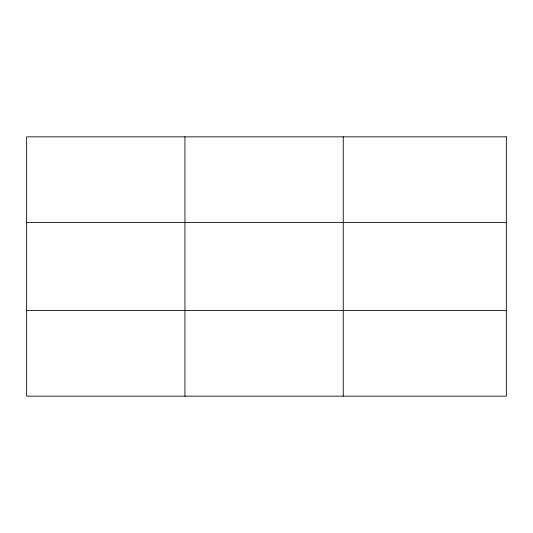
<?xml version="1.0" encoding="UTF-8"?>
<svg xmlns="http://www.w3.org/2000/svg" width="533" height="533" viewBox="0 0 533 533"><rect width="100%" height="100%" fill="white"/><g stroke="black" fill="none" stroke-linecap="round" stroke-linejoin="round"><path stroke-width="0.8" d="M184.951 396.159L184.951 136.841M343.252 396.159L343.252 136.841M26.65 222.414L506.35 222.414M26.65 310.586L506.35 310.586M506.35 136.841L506.35 396.159L26.65 396.159L26.65 136.841L506.35 136.841"/></g></svg>
